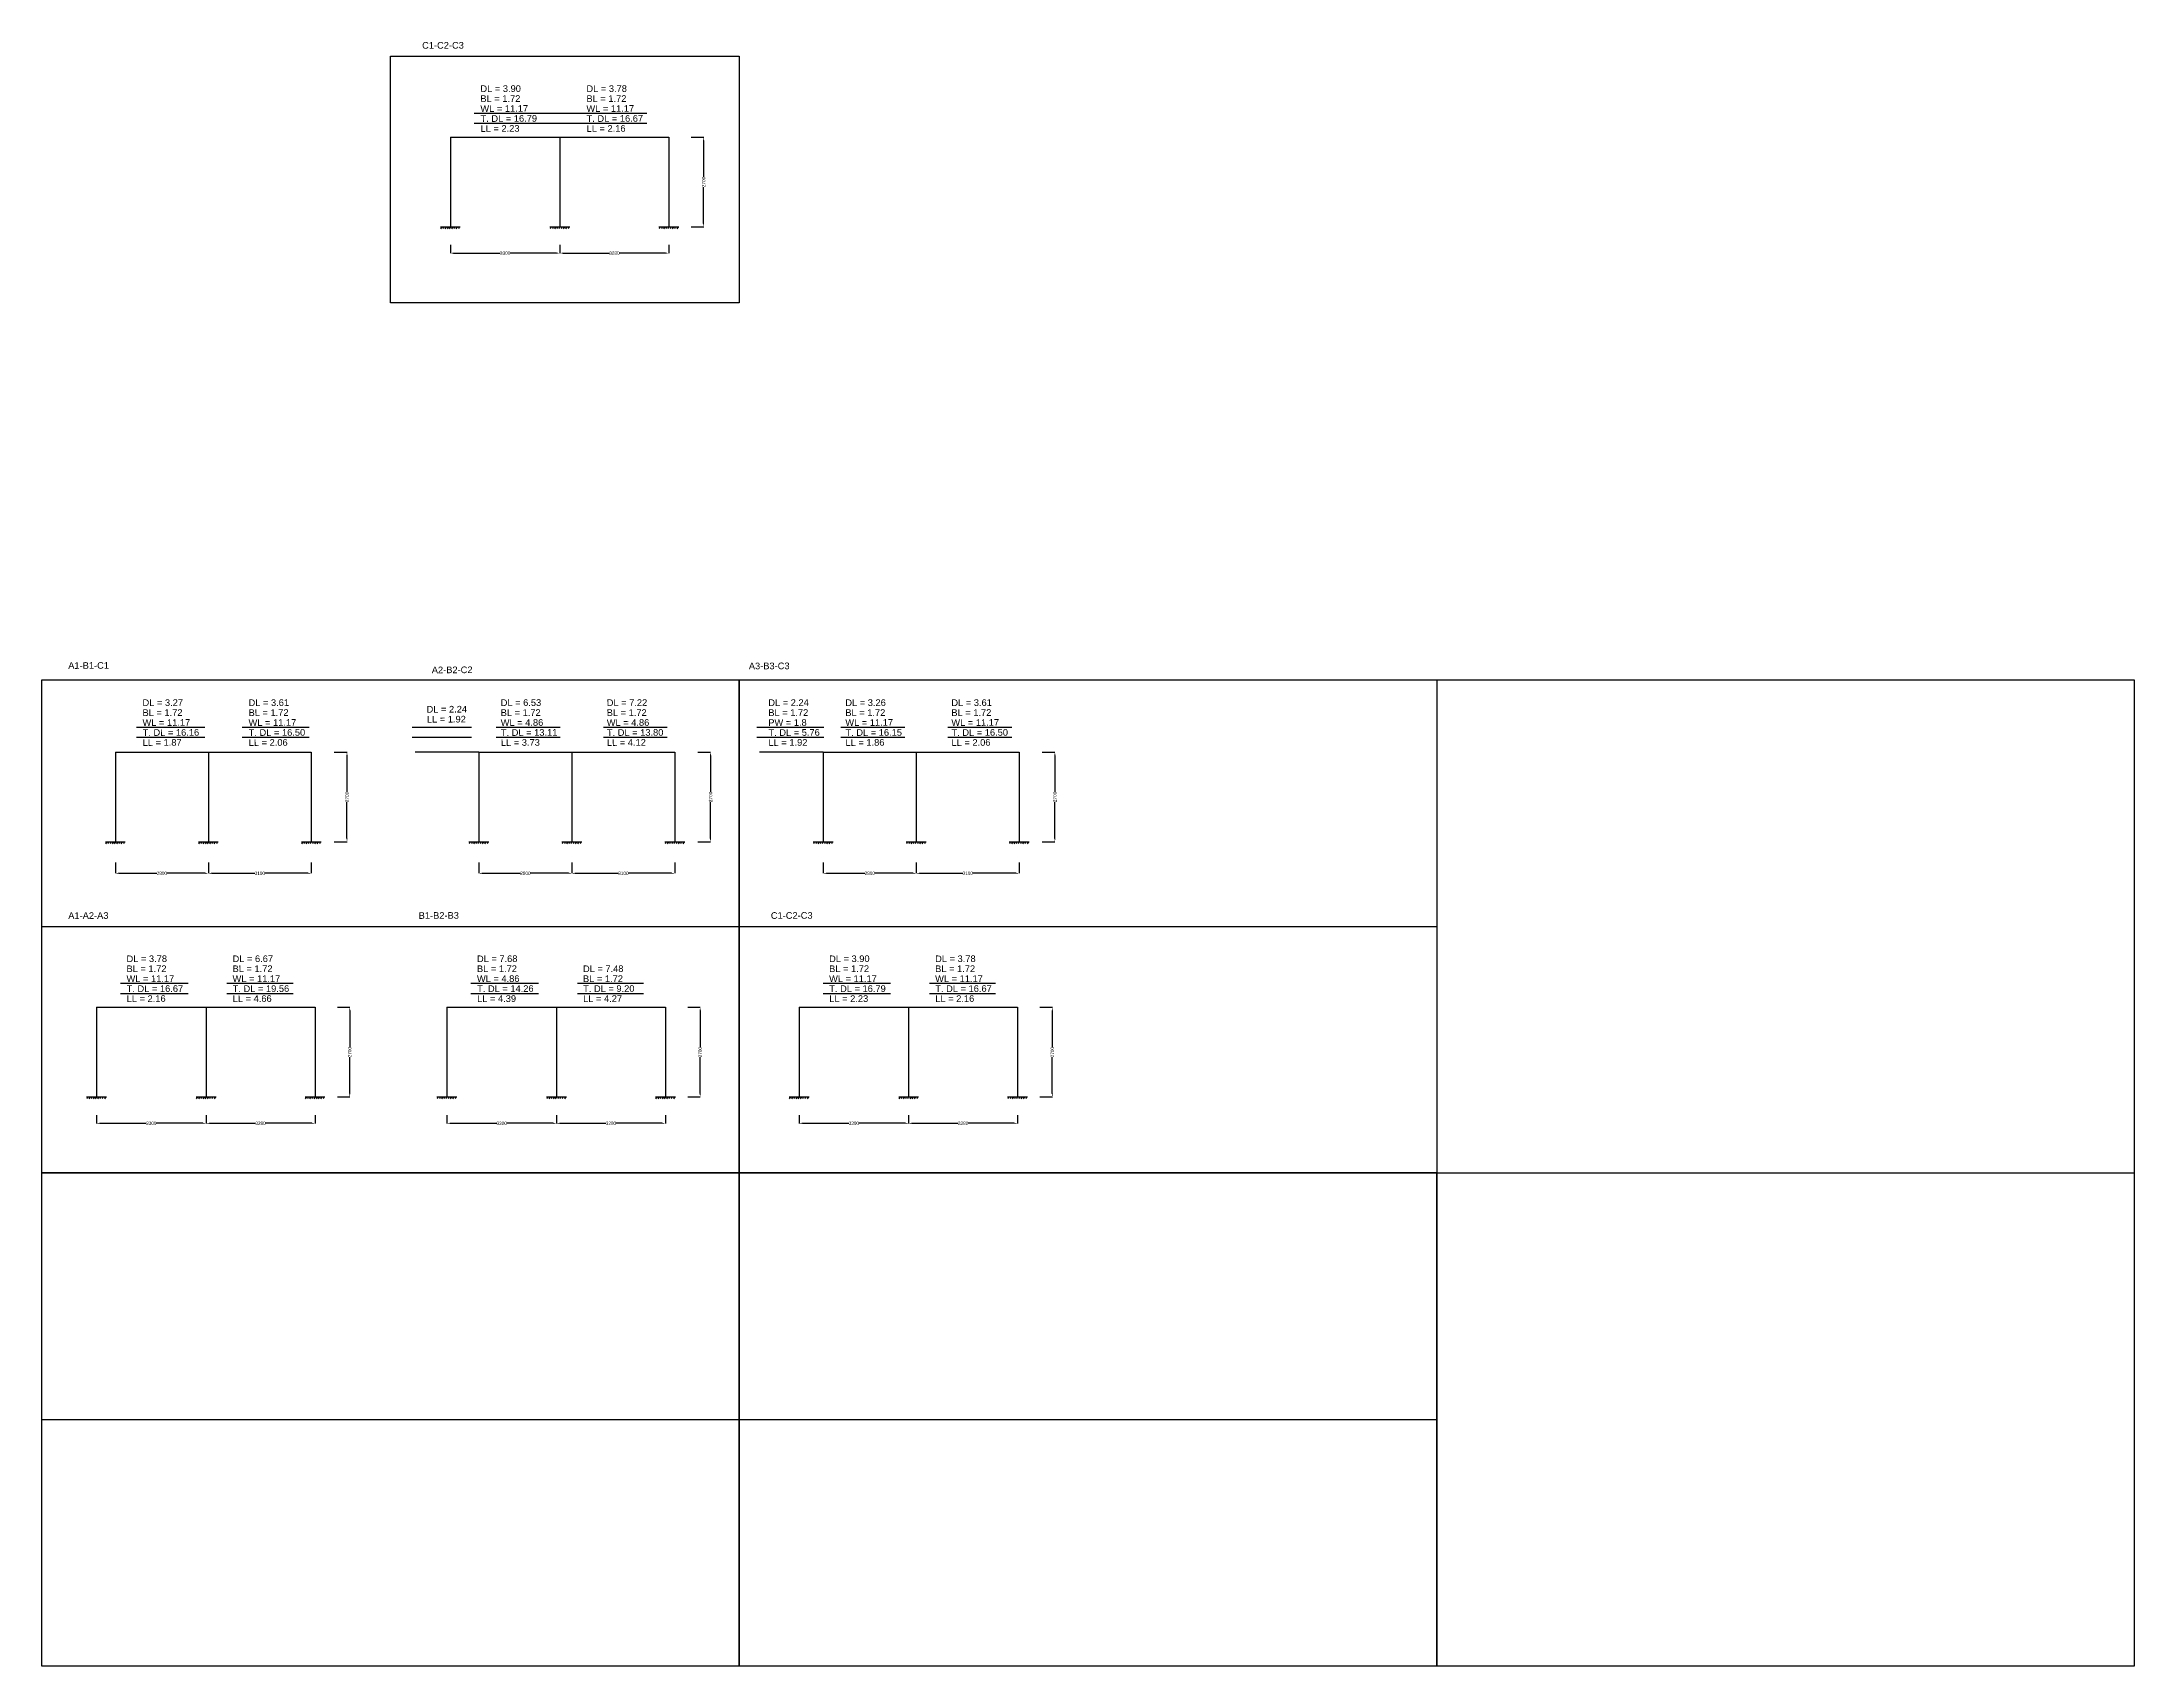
# Model space of a CAD drawing. Header units: millimetres. Extents: x 0 to 454357, y 0 to 194260.
# Drawn here: x 172755 to 235755, y 29700 to 78608 of the extents above; entities that cross this region are included whole.
import ezdxf

# ---------------------------------------------------------------- set-up
doc = ezdxf.new("R2010")
doc.units = ezdxf.units.MM
doc.styles.get("Standard").update_dxf_attribs({"font": 'arial.ttf'})
doc.dimstyles.new('ISO-25', dxfattribs={"dimtxt": 100, "dimasz": 100, "dimexe": 1.25, "dimexo": 100, "dimgap": 1, "dimtad": 0, "dimdec": 0, "dimtxsty": 'Standard', "dimcen": 2.5, "dimadec": 0, "dimazin": 0, "dimtfac": 1, "dimtdec": 0, "dimtmove": 0, "dimatfit": 3, "dimfxl": 1, "dimarcsym": 0})

# ---------------------------------------------------------------- blocks, each defined once
blk = doc.blocks.new('*D57')
at = {"color": 0, "lineweight": -2, "transparency": 16777216}
for p, q in [((174969, 53897), (174969, 53572)), ((175069, 53573), (176218, 53573)), ((177669, 53573), (176520, 53573)), ((177769, 53897), (177769, 53572))]:
    blk.add_line(p, q, dxfattribs=at)
at = {"color": 0, "transparency": 16777216}
for points in [[(175069, 53590), (175069, 53556), (174969, 53573)], [(177669, 53590), (177669, 53556), (177769, 53573)]]:
    blk.add_solid(points, dxfattribs=at)
at = {"layer": 'Defpoints', "color": 0, "transparency": 16777216}
for p in [(174969, 53997), (177769, 53997), (177769, 53573)]:
    blk.add_point(p, dxfattribs=at)
at = {"color": 0, "transparency": 16777216, "insert": (176369, 53573), "char_height": 100, "attachment_point": 5}
blk.add_mtext('2800', dxfattribs=at)
blk = doc.blocks.new('*D58')
at = {"color": 0, "lineweight": -2, "transparency": 16777216}
for p, q in [((177769, 53897), (177769, 53572)), ((177869, 53573), (179169, 53573)), ((180769, 53573), (179469, 53573)), ((180869, 53897), (180869, 53572))]:
    blk.add_line(p, q, dxfattribs=at)
at = {"color": 0, "transparency": 16777216}
for points in [[(177869, 53590), (177869, 53556), (177769, 53573)], [(180769, 53590), (180769, 53556), (180869, 53573)]]:
    blk.add_solid(points, dxfattribs=at)
at = {"layer": 'Defpoints', "color": 0, "transparency": 16777216}
for p in [(177769, 53997), (180869, 53997), (180869, 53573)]:
    blk.add_point(p, dxfattribs=at)
at = {"color": 0, "transparency": 16777216, "insert": (179319, 53573), "char_height": 100, "attachment_point": 5}
blk.add_mtext('3100', dxfattribs=at)
blk = doc.blocks.new('*D59')
at = {"color": 0, "lineweight": -2, "transparency": 16777216}
for p, q in [((181557, 57222), (181945, 57222)), ((181943, 57122), (181943, 56023)), ((181943, 54622), (181943, 55721)), ((181557, 54522), (181945, 54522))]:
    blk.add_line(p, q, dxfattribs=at)
at = {"color": 0, "transparency": 16777216}
for points in [[(181927, 57122), (181960, 57122), (181943, 57222)], [(181927, 54622), (181960, 54622), (181943, 54522)]]:
    blk.add_solid(points, dxfattribs=at)
at = {"layer": 'Defpoints', "color": 0, "transparency": 16777216}
for p in [(181457, 57222), (181457, 54522), (181943, 54522)]:
    blk.add_point(p, dxfattribs=at)
at = {"color": 0, "transparency": 16777216, "insert": (181943, 55872), "char_height": 100, "attachment_point": 5, "rotation": 90}
blk.add_mtext('2700', dxfattribs=at)
blk = doc.blocks.new('*D60')
at = {"color": 0, "lineweight": -2, "transparency": 16777216}
for p, q in [((185915, 53897), (185915, 53572)), ((186015, 53573), (187164, 53573)), ((188615, 53573), (187466, 53573)), ((188715, 53897), (188715, 53572))]:
    blk.add_line(p, q, dxfattribs=at)
at = {"color": 0, "transparency": 16777216}
for points in [[(186015, 53590), (186015, 53556), (185915, 53573)], [(188615, 53590), (188615, 53556), (188715, 53573)]]:
    blk.add_solid(points, dxfattribs=at)
at = {"layer": 'Defpoints', "color": 0, "transparency": 16777216}
for p in [(185915, 53997), (188715, 53997), (188715, 53573)]:
    blk.add_point(p, dxfattribs=at)
at = {"color": 0, "transparency": 16777216, "insert": (187315, 53573), "char_height": 100, "attachment_point": 5}
blk.add_mtext('2800', dxfattribs=at)
blk = doc.blocks.new('*D61')
at = {"color": 0, "lineweight": -2, "transparency": 16777216}
for p, q in [((188715, 53897), (188715, 53572)), ((188815, 53573), (190115, 53573)), ((191715, 53573), (190415, 53573)), ((191815, 53897), (191815, 53572))]:
    blk.add_line(p, q, dxfattribs=at)
at = {"color": 0, "transparency": 16777216}
for points in [[(188815, 53590), (188815, 53556), (188715, 53573)], [(191715, 53590), (191715, 53556), (191815, 53573)]]:
    blk.add_solid(points, dxfattribs=at)
at = {"layer": 'Defpoints', "color": 0, "transparency": 16777216}
for p in [(188715, 53997), (191815, 53997), (191815, 53573)]:
    blk.add_point(p, dxfattribs=at)
at = {"color": 0, "transparency": 16777216, "insert": (190265, 53573), "char_height": 100, "attachment_point": 5}
blk.add_mtext('3100', dxfattribs=at)
blk = doc.blocks.new('*D62')
at = {"color": 0, "lineweight": -2, "transparency": 16777216}
for p, q in [((192503, 57222), (192891, 57222)), ((192890, 57122), (192890, 56023)), ((192890, 54622), (192890, 55721)), ((192503, 54522), (192891, 54522))]:
    blk.add_line(p, q, dxfattribs=at)
at = {"color": 0, "transparency": 16777216}
for points in [[(192873, 57122), (192907, 57122), (192890, 57222)], [(192873, 54622), (192907, 54622), (192890, 54522)]]:
    blk.add_solid(points, dxfattribs=at)
at = {"layer": 'Defpoints', "color": 0, "transparency": 16777216}
for p in [(192403, 57222), (192403, 54522), (192890, 54522)]:
    blk.add_point(p, dxfattribs=at)
at = {"color": 0, "transparency": 16777216, "insert": (192890, 55872), "char_height": 100, "attachment_point": 5, "rotation": 90}
blk.add_mtext('2700', dxfattribs=at)
blk = doc.blocks.new('*D63')
at = {"color": 0, "lineweight": -2, "transparency": 16777216}
for p, q in [((196284, 53897), (196284, 53572)), ((196384, 53573), (197533, 53573)), ((198984, 53573), (197835, 53573)), ((199084, 53897), (199084, 53572))]:
    blk.add_line(p, q, dxfattribs=at)
at = {"color": 0, "transparency": 16777216}
for points in [[(196384, 53590), (196384, 53556), (196284, 53573)], [(198984, 53590), (198984, 53556), (199084, 53573)]]:
    blk.add_solid(points, dxfattribs=at)
at = {"layer": 'Defpoints', "color": 0, "transparency": 16777216}
for p in [(196284, 53997), (199084, 53997), (199084, 53573)]:
    blk.add_point(p, dxfattribs=at)
at = {"color": 0, "transparency": 16777216, "insert": (197684, 53573), "char_height": 100, "attachment_point": 5}
blk.add_mtext('2800', dxfattribs=at)
blk = doc.blocks.new('*D64')
at = {"color": 0, "lineweight": -2, "transparency": 16777216}
for p, q in [((199084, 53897), (199084, 53572)), ((199184, 53573), (200483, 53573)), ((202084, 53573), (200784, 53573)), ((202184, 53897), (202184, 53572))]:
    blk.add_line(p, q, dxfattribs=at)
at = {"color": 0, "transparency": 16777216}
for points in [[(199184, 53590), (199184, 53556), (199084, 53573)], [(202084, 53590), (202084, 53556), (202184, 53573)]]:
    blk.add_solid(points, dxfattribs=at)
at = {"layer": 'Defpoints', "color": 0, "transparency": 16777216}
for p in [(199084, 53997), (202184, 53997), (202184, 53573)]:
    blk.add_point(p, dxfattribs=at)
at = {"color": 0, "transparency": 16777216, "insert": (200634, 53573), "char_height": 100, "attachment_point": 5}
blk.add_mtext('3100', dxfattribs=at)
blk = doc.blocks.new('*D65')
at = {"color": 0, "lineweight": -2, "transparency": 16777216}
for p, q in [((202872, 57222), (203259, 57222)), ((203258, 57122), (203258, 56023)), ((203258, 54622), (203258, 55721)), ((202872, 54522), (203259, 54522))]:
    blk.add_line(p, q, dxfattribs=at)
at = {"color": 0, "transparency": 16777216}
for points in [[(203242, 57122), (203275, 57122), (203258, 57222)], [(203242, 54622), (203275, 54622), (203258, 54522)]]:
    blk.add_solid(points, dxfattribs=at)
at = {"layer": 'Defpoints', "color": 0, "transparency": 16777216}
for p in [(202772, 57222), (202772, 54522), (203258, 54522)]:
    blk.add_point(p, dxfattribs=at)
at = {"color": 0, "transparency": 16777216, "insert": (203258, 55872), "char_height": 100, "attachment_point": 5, "rotation": 90}
blk.add_mtext('2700', dxfattribs=at)
blk = doc.blocks.new('*D66')
at = {"color": 0, "lineweight": -2, "transparency": 16777216}
for p, q in [((174400, 46291), (174400, 46044)), ((174500, 46046), (175900, 46046)), ((177600, 46046), (176200, 46046)), ((177700, 46291), (177700, 46044))]:
    blk.add_line(p, q, dxfattribs=at)
at = {"color": 0, "transparency": 16777216}
for points in [[(174500, 46062), (174500, 46029), (174400, 46046)], [(177600, 46062), (177600, 46029), (177700, 46046)]]:
    blk.add_solid(points, dxfattribs=at)
at = {"layer": 'Defpoints', "color": 0, "transparency": 16777216}
for p in [(174400, 46391), (177700, 46391), (177700, 46046)]:
    blk.add_point(p, dxfattribs=at)
at = {"color": 0, "transparency": 16777216, "insert": (176050, 46046), "char_height": 100, "attachment_point": 5}
blk.add_mtext('3300', dxfattribs=at)
blk = doc.blocks.new('*D67')
at = {"color": 0, "lineweight": -2, "transparency": 16777216}
for p, q in [((177700, 46291), (177700, 46044)), ((177800, 46046), (179190, 46046)), ((180880, 46046), (179490, 46046)), ((180980, 46291), (180980, 46044))]:
    blk.add_line(p, q, dxfattribs=at)
at = {"color": 0, "transparency": 16777216}
for points in [[(177800, 46062), (177800, 46029), (177700, 46046)], [(180880, 46062), (180880, 46029), (180980, 46046)]]:
    blk.add_solid(points, dxfattribs=at)
at = {"layer": 'Defpoints', "color": 0, "transparency": 16777216}
for p in [(177700, 46391), (180980, 46391), (180980, 46046)]:
    blk.add_point(p, dxfattribs=at)
at = {"color": 0, "transparency": 16777216, "insert": (179340, 46046), "char_height": 100, "attachment_point": 5}
blk.add_mtext('3280', dxfattribs=at)
blk = doc.blocks.new('*D68')
at = {"color": 0, "lineweight": -2, "transparency": 16777216}
for p, q in [((181654, 49538), (182027, 49538)), ((182026, 49438), (182026, 48339)), ((182026, 46938), (182026, 48037)), ((181654, 46838), (182027, 46838))]:
    blk.add_line(p, q, dxfattribs=at)
at = {"color": 0, "transparency": 16777216}
for points in [[(182009, 49438), (182043, 49438), (182026, 49538)], [(182009, 46938), (182043, 46938), (182026, 46838)]]:
    blk.add_solid(points, dxfattribs=at)
at = {"layer": 'Defpoints', "color": 0, "transparency": 16777216}
for p in [(181554, 49538), (181554, 46838), (182026, 46838)]:
    blk.add_point(p, dxfattribs=at)
at = {"color": 0, "transparency": 16777216, "insert": (182026, 48188), "char_height": 100, "attachment_point": 5, "rotation": 90}
blk.add_mtext('2700', dxfattribs=at)
blk = doc.blocks.new('*D69')
at = {"color": 0, "lineweight": -2, "transparency": 16777216}
for p, q in [((184951, 46291), (184951, 46044)), ((185051, 46046), (186451, 46046)), ((188151, 46046), (186752, 46046)), ((188251, 46291), (188251, 46044))]:
    blk.add_line(p, q, dxfattribs=at)
at = {"color": 0, "transparency": 16777216}
for points in [[(185051, 46062), (185051, 46029), (184951, 46046)], [(188151, 46062), (188151, 46029), (188251, 46046)]]:
    blk.add_solid(points, dxfattribs=at)
at = {"layer": 'Defpoints', "color": 0, "transparency": 16777216}
for p in [(184951, 46391), (188251, 46391), (188251, 46046)]:
    blk.add_point(p, dxfattribs=at)
at = {"color": 0, "transparency": 16777216, "insert": (186601, 46046), "char_height": 100, "attachment_point": 5}
blk.add_mtext('3300', dxfattribs=at)
blk = doc.blocks.new('*D70')
at = {"color": 0, "lineweight": -2, "transparency": 16777216}
for p, q in [((188251, 46291), (188251, 46044)), ((188351, 46046), (189741, 46046)), ((191431, 46046), (190042, 46046)), ((191531, 46291), (191531, 46044))]:
    blk.add_line(p, q, dxfattribs=at)
at = {"color": 0, "transparency": 16777216}
for points in [[(188351, 46062), (188351, 46029), (188251, 46046)], [(191431, 46062), (191431, 46029), (191531, 46046)]]:
    blk.add_solid(points, dxfattribs=at)
at = {"layer": 'Defpoints', "color": 0, "transparency": 16777216}
for p in [(188251, 46391), (191531, 46391), (191531, 46046)]:
    blk.add_point(p, dxfattribs=at)
at = {"color": 0, "transparency": 16777216, "insert": (189891, 46046), "char_height": 100, "attachment_point": 5}
blk.add_mtext('3280', dxfattribs=at)
blk = doc.blocks.new('*D71')
at = {"color": 0, "lineweight": -2, "transparency": 16777216}
for p, q in [((192205, 49538), (192579, 49538)), ((192577, 49438), (192577, 48339)), ((192577, 46938), (192577, 48037)), ((192205, 46838), (192579, 46838))]:
    blk.add_line(p, q, dxfattribs=at)
at = {"color": 0, "transparency": 16777216}
for points in [[(192561, 49438), (192594, 49438), (192577, 49538)], [(192561, 46938), (192594, 46938), (192577, 46838)]]:
    blk.add_solid(points, dxfattribs=at)
at = {"layer": 'Defpoints', "color": 0, "transparency": 16777216}
for p in [(192105, 49538), (192105, 46838), (192577, 46838)]:
    blk.add_point(p, dxfattribs=at)
at = {"color": 0, "transparency": 16777216, "insert": (192577, 48188), "char_height": 100, "attachment_point": 5, "rotation": 90}
blk.add_mtext('2700', dxfattribs=at)
blk = doc.blocks.new('*D72')
at = {"color": 0, "lineweight": -2, "transparency": 16777216}
for p, q in [((195555, 46291), (195555, 46044)), ((195655, 46046), (197055, 46046)), ((198755, 46046), (197355, 46046)), ((198855, 46291), (198855, 46044))]:
    blk.add_line(p, q, dxfattribs=at)
at = {"color": 0, "transparency": 16777216}
for points in [[(195655, 46062), (195655, 46029), (195555, 46046)], [(198755, 46062), (198755, 46029), (198855, 46046)]]:
    blk.add_solid(points, dxfattribs=at)
at = {"layer": 'Defpoints', "color": 0, "transparency": 16777216}
for p in [(195555, 46391), (198855, 46391), (198855, 46046)]:
    blk.add_point(p, dxfattribs=at)
at = {"color": 0, "transparency": 16777216, "insert": (197205, 46046), "char_height": 100, "attachment_point": 5}
blk.add_mtext('3300', dxfattribs=at)
blk = doc.blocks.new('*D73')
at = {"color": 0, "lineweight": -2, "transparency": 16777216}
for p, q in [((198855, 46291), (198855, 46044)), ((198955, 46046), (200345, 46046)), ((202035, 46046), (200645, 46046)), ((202135, 46291), (202135, 46044))]:
    blk.add_line(p, q, dxfattribs=at)
at = {"color": 0, "transparency": 16777216}
for points in [[(198955, 46062), (198955, 46029), (198855, 46046)], [(202035, 46062), (202035, 46029), (202135, 46046)]]:
    blk.add_solid(points, dxfattribs=at)
at = {"layer": 'Defpoints', "color": 0, "transparency": 16777216}
for p in [(198855, 46391), (202135, 46391), (202135, 46046)]:
    blk.add_point(p, dxfattribs=at)
at = {"color": 0, "transparency": 16777216, "insert": (200495, 46046), "char_height": 100, "attachment_point": 5}
blk.add_mtext('3280', dxfattribs=at)
blk = doc.blocks.new('*D74')
at = {"color": 0, "lineweight": -2, "transparency": 16777216}
for p, q in [((202809, 49538), (203183, 49538)), ((203181, 49438), (203181, 48339)), ((203181, 46938), (203181, 48037)), ((202809, 46838), (203183, 46838))]:
    blk.add_line(p, q, dxfattribs=at)
at = {"color": 0, "transparency": 16777216}
for points in [[(203165, 49438), (203198, 49438), (203181, 49538)], [(203165, 46938), (203198, 46938), (203181, 46838)]]:
    blk.add_solid(points, dxfattribs=at)
at = {"layer": 'Defpoints', "color": 0, "transparency": 16777216}
for p in [(202709, 49538), (202709, 46838), (203181, 46838)]:
    blk.add_point(p, dxfattribs=at)
at = {"color": 0, "transparency": 16777216, "insert": (203181, 48188), "char_height": 100, "attachment_point": 5, "rotation": 90}
blk.add_mtext('2700', dxfattribs=at)
blk = doc.blocks.new('*D75')
at = {"color": 0, "lineweight": -2, "transparency": 16777216}
for p, q in [((185055, 72491), (185055, 72244)), ((188355, 72491), (188355, 72244)), ((185155, 72246), (186555, 72246)), ((188255, 72246), (186855, 72246))]:
    blk.add_line(p, q, dxfattribs=at)
at = {"color": 0, "transparency": 16777216}
for points in [[(185155, 72262), (185155, 72229), (185055, 72246)], [(188255, 72262), (188255, 72229), (188355, 72246)]]:
    blk.add_solid(points, dxfattribs=at)
at = {"layer": 'Defpoints', "color": 0, "transparency": 16777216}
for p in [(185055, 72591), (188355, 72591), (188355, 72246)]:
    blk.add_point(p, dxfattribs=at)
at = {"color": 0, "transparency": 16777216, "insert": (186705, 72246), "char_height": 100, "attachment_point": 5}
blk.add_mtext('3300', dxfattribs=at)
blk = doc.blocks.new('*D76')
at = {"color": 0, "lineweight": -2, "transparency": 16777216}
for p, q in [((188355, 72491), (188355, 72244)), ((191635, 72491), (191635, 72244)), ((188455, 72246), (189845, 72246)), ((191535, 72246), (190145, 72246))]:
    blk.add_line(p, q, dxfattribs=at)
at = {"color": 0, "transparency": 16777216}
for points in [[(188455, 72262), (188455, 72229), (188355, 72246)], [(191535, 72262), (191535, 72229), (191635, 72246)]]:
    blk.add_solid(points, dxfattribs=at)
at = {"layer": 'Defpoints', "color": 0, "transparency": 16777216}
for p in [(188355, 72591), (191635, 72591), (191635, 72246)]:
    blk.add_point(p, dxfattribs=at)
at = {"color": 0, "transparency": 16777216, "insert": (189995, 72246), "char_height": 100, "attachment_point": 5}
blk.add_mtext('3280', dxfattribs=at)
blk = doc.blocks.new('*D77')
at = {"color": 0, "lineweight": -2, "transparency": 16777216}
for p, q in [((192309, 75738), (192683, 75738)), ((192681, 75638), (192681, 74539)), ((192681, 73138), (192681, 74237)), ((192309, 73038), (192683, 73038))]:
    blk.add_line(p, q, dxfattribs=at)
at = {"color": 0, "transparency": 16777216}
for points in [[(192665, 75638), (192698, 75638), (192681, 75738)], [(192665, 73138), (192698, 73138), (192681, 73038)]]:
    blk.add_solid(points, dxfattribs=at)
at = {"layer": 'Defpoints', "color": 0, "transparency": 16777216}
for p in [(192209, 75738), (192209, 73038), (192681, 73038)]:
    blk.add_point(p, dxfattribs=at)
at = {"color": 0, "transparency": 16777216, "insert": (192681, 74388), "char_height": 100, "attachment_point": 5, "rotation": 90}
blk.add_mtext('2700', dxfattribs=at)

msp = doc.modelspace()

# ---------------------------------------------------------------- linework, layer by layer
for p, q in [((185777.2, 76464.6), (190975, 76464.6)), ((185055.3, 75738.3), (185055.3, 73038.3)), ((185055.3, 75738.3), (188355.3, 75738.3)), ((185777.2, 76155.7), (190975, 76155.7)), ((188355.3, 75738.3), (188355.3, 73038.3)), ((188355.3, 75738.3), (191635.3, 75738.3)), ((191635.3, 75738.3), (191635.3, 73038.3)), ((184755.3, 73038.3), (185355.3, 73038.3)), ((184795.5, 73038.3), (184760.3, 72977.2)), ((184863.5, 73038.3), (184828.3, 72977.2)), ((184929.1, 73038.3), (184894, 72977.2)), ((184994.8, 73038.3), (184959.6, 72977.2)), ((185055.3, 73038.3), (185020.2, 72977.2)), ((185126, 73038.3), (185090.9, 72977.2)), ((185190.5, 73038.3), (185155.3, 72977.2)), ((185259.7, 73038.3), (185224.5, 72977.2)), ((185334.7, 73038.3), (185299.5, 72977.2)), ((188055.3, 73038.3), (188655.3, 73038.3)), ((188095.5, 73038.3), (188060.3, 72977.2)), ((188163.5, 73038.3), (188128.3, 72977.2)), ((188229.1, 73038.3), (188194, 72977.2)), ((188294.8, 73038.3), (188259.6, 72977.2)), ((188355.3, 73038.3), (188320.2, 72977.2)), ((188426, 73038.3), (188390.9, 72977.2)), ((188490.5, 73038.3), (188455.3, 72977.2)), ((188559.7, 73038.3), (188524.5, 72977.2)), ((188634.7, 73038.3), (188599.5, 72977.2)), ((191335.3, 73038.3), (191935.3, 73038.3)), ((191375.5, 73038.3), (191340.3, 72977.2)), ((191443.5, 73038.3), (191408.3, 72977.2)), ((191509.1, 73038.3), (191474, 72977.2)), ((191574.8, 73038.3), (191539.6, 72977.2)), ((191635.3, 73038.3), (191600.2, 72977.2)), ((191706, 73038.3), (191670.9, 72977.2)), ((191770.5, 73038.3), (191735.3, 72977.2)), ((191839.7, 73038.3), (191804.5, 72977.2)), ((191914.7, 73038.3), (191879.5, 72977.2)), ((172755.2, 44550), (172755.2, 59400)), ((172755.2, 59400), (193755.2, 59400)), ((193755.2, 59400), (193755.2, 44550)), ((193755.2, 44550), (193755.2, 59400)), ((193755.2, 59400), (214755.2, 59400)), ((214755.2, 59400), (214755.2, 44550)), ((175603.6, 57976.8), (177660.9, 57976.8)), ((178790.7, 57976.8), (180801.4, 57976.8)), ((183902.6, 57976.8), (185687.5, 57976.8)), ((186436, 57976.8), (188364.3, 57976.8)), ((189662.5, 57976.8), (191586.7, 57976.8)), ((194279.2, 57976.8), (196298.4, 57976.8)), ((196812.6, 57976.8), (198740.9, 57976.8)), ((200039.1, 57976.8), (201963.3, 57976.8)), ((175603.6, 57667.9), (177660.9, 57667.9)), ((178790.7, 57667.9), (180801.4, 57667.9)), ((183902.6, 57667.9), (185687.5, 57667.9)), ((186436, 57667.9), (188364.3, 57667.9)), ((189662.5, 57667.9), (191586.7, 57667.9)), ((194279.2, 57667.9), (196298.4, 57667.9)), ((196812.6, 57667.9), (198740.9, 57667.9)), ((200039.1, 57667.9), (201963.3, 57667.9)), ((174968.8, 57221.8), (174968.8, 54521.8)), ((174968.8, 57221.8), (177768.8, 57221.8)), ((177768.8, 57221.8), (177768.8, 54521.8)), ((177768.8, 57221.8), (180868.8, 57221.8)), ((180868.8, 57221.8), (180868.8, 54521.8)), ((185915.3, 57221.8), (183995.3, 57221.8)), ((185915.3, 57221.8), (185915.3, 54521.8)), ((185915.3, 57221.8), (188715.3, 57221.8)), ((188715.3, 57221.8), (188715.3, 54521.8)), ((188715.3, 57221.8), (191815.3, 57221.8)), ((191815.3, 57221.8), (191815.3, 54521.8)), ((196283.6, 57221.8), (194363.6, 57221.8)), ((196283.6, 57221.8), (196283.6, 54521.8)), ((196283.6, 57221.8), (199083.6, 57221.8)), ((199083.6, 57221.8), (199083.6, 54521.8)), ((199083.6, 57221.8), (202183.6, 57221.8)), ((202183.6, 57221.8), (202183.6, 54521.8)), ((174668.8, 54521.8), (175268.8, 54521.8)), ((174708.9, 54521.8), (174673.8, 54460.6)), ((174776.9, 54521.8), (174741.8, 54460.6)), ((174842.6, 54521.8), (174807.4, 54460.6)), ((174908.2, 54521.8), (174873, 54460.6)), ((174968.8, 54521.8), (174933.6, 54460.6)), ((175039.5, 54521.8), (175004.3, 54460.6)), ((175104, 54521.8), (175068.8, 54460.6)), ((175173.1, 54521.8), (175137.9, 54460.6)), ((175248.1, 54521.8), (175213, 54460.6)), ((177468.8, 54521.8), (178068.8, 54521.8)), ((177508.9, 54521.8), (177473.8, 54460.6)), ((177576.9, 54521.8), (177541.8, 54460.6)), ((177642.6, 54521.8), (177607.4, 54460.6)), ((177708.2, 54521.8), (177673, 54460.6)), ((177768.8, 54521.8), (177733.6, 54460.6)), ((177839.5, 54521.8), (177804.3, 54460.6)), ((177904, 54521.8), (177868.8, 54460.6)), ((177973.1, 54521.8), (177937.9, 54460.6)), ((178048.1, 54521.8), (178013, 54460.6)), ((180568.8, 54521.8), (181168.8, 54521.8)), ((180608.9, 54521.8), (180573.8, 54460.6)), ((180676.9, 54521.8), (180641.8, 54460.6)), ((180742.6, 54521.8), (180707.4, 54460.6)), ((180808.2, 54521.8), (180773, 54460.6)), ((180868.8, 54521.8), (180833.6, 54460.6)), ((180939.5, 54521.8), (180904.3, 54460.6)), ((181004, 54521.8), (180968.8, 54460.6)), ((181073.1, 54521.8), (181037.9, 54460.6)), ((181148.1, 54521.8), (181113, 54460.6)), ((185615.3, 54521.8), (186215.3, 54521.8)), ((185655.4, 54521.8), (185620.3, 54460.6)), ((185723.4, 54521.8), (185688.3, 54460.6)), ((185789.1, 54521.8), (185753.9, 54460.6)), ((185854.7, 54521.8), (185819.5, 54460.6)), ((185915.3, 54521.8), (185880.1, 54460.6)), ((185986, 54521.8), (185950.8, 54460.6)), ((186050.4, 54521.8), (186015.3, 54460.6)), ((186119.6, 54521.8), (186084.4, 54460.6)), ((186194.6, 54521.8), (186159.5, 54460.6)), ((188415.3, 54521.8), (189015.3, 54521.8)), ((188455.4, 54521.8), (188420.3, 54460.6)), ((188523.4, 54521.8), (188488.3, 54460.6)), ((188589.1, 54521.8), (188553.9, 54460.6)), ((188654.7, 54521.8), (188619.5, 54460.6)), ((188715.3, 54521.8), (188680.1, 54460.6)), ((188786, 54521.8), (188750.8, 54460.6)), ((188850.4, 54521.8), (188815.3, 54460.6)), ((188919.6, 54521.8), (188884.4, 54460.6)), ((188994.6, 54521.8), (188959.5, 54460.6)), ((191515.3, 54521.8), (192115.3, 54521.8)), ((191555.4, 54521.8), (191520.3, 54460.6)), ((191623.4, 54521.8), (191588.3, 54460.6)), ((191689.1, 54521.8), (191653.9, 54460.6)), ((191754.7, 54521.8), (191719.5, 54460.6)), ((191815.3, 54521.8), (191780.1, 54460.6)), ((191886, 54521.8), (191850.8, 54460.6)), ((191950.4, 54521.8), (191915.3, 54460.6)), ((192019.6, 54521.8), (191984.4, 54460.6)), ((192094.6, 54521.8), (192059.5, 54460.6)), ((195983.6, 54521.8), (196583.6, 54521.8)), ((196023.8, 54521.8), (195988.6, 54460.6)), ((196091.7, 54521.8), (196056.6, 54460.6)), ((196157.4, 54521.8), (196122.2, 54460.6)), ((196223, 54521.8), (196187.9, 54460.6)), ((196283.6, 54521.8), (196248.4, 54460.6)), ((196354.3, 54521.8), (196319.1, 54460.6)), ((196418.8, 54521.8), (196383.6, 54460.6)), ((196487.9, 54521.8), (196452.8, 54460.6)), ((196562.9, 54521.8), (196527.8, 54460.6)), ((198783.6, 54521.8), (199383.6, 54521.8)), ((198823.8, 54521.8), (198788.6, 54460.6)), ((198891.7, 54521.8), (198856.6, 54460.6)), ((198957.4, 54521.8), (198922.2, 54460.6)), ((199023, 54521.8), (198987.9, 54460.6)), ((199083.6, 54521.8), (199048.4, 54460.6)), ((199154.3, 54521.8), (199119.1, 54460.6)), ((199218.8, 54521.8), (199183.6, 54460.6)), ((199287.9, 54521.8), (199252.8, 54460.6)), ((199362.9, 54521.8), (199327.8, 54460.6)), ((201883.6, 54521.8), (202483.6, 54521.8)), ((201923.8, 54521.8), (201888.6, 54460.6)), ((201991.7, 54521.8), (201956.6, 54460.6)), ((202057.4, 54521.8), (202022.2, 54460.6)), ((202123, 54521.8), (202087.9, 54460.6)), ((202183.6, 54521.8), (202148.4, 54460.6)), ((202254.3, 54521.8), (202219.1, 54460.6)), ((202318.8, 54521.8), (202283.6, 54460.6)), ((202387.9, 54521.8), (202352.8, 54460.6)), ((202462.9, 54521.8), (202427.8, 54460.6)), ((172755.2, 51975), (193755.2, 51975)), ((193755.2, 51975), (214755.2, 51975)), ((175122, 50264.6), (177157.6, 50264.6)), ((175122, 49955.7), (177157.6, 49955.7)), ((178329.9, 50264.6), (180319.8, 50264.6)), ((178329.9, 49955.7), (180319.8, 49955.7)), ((185673.4, 50264.6), (187708.9, 50264.6)), ((185673.4, 49955.7), (187708.9, 49955.7)), ((188881.2, 50264.6), (190871.2, 50264.6)), ((188881.2, 49955.7), (190871.2, 49955.7)), ((196277.2, 50264.6), (198312.8, 50264.6)), ((196277.2, 49955.7), (198312.8, 49955.7)), ((199485.1, 50264.6), (201475, 50264.6)), ((199485.1, 49955.7), (201475, 49955.7)), ((174400.1, 49538.3), (174400.1, 46838.3)), ((174400.1, 49538.3), (177700.1, 49538.3)), ((177700.1, 49538.3), (177700.1, 46838.3)), ((177700.1, 49538.3), (180980.1, 49538.3)), ((180980.1, 49538.3), (180980.1, 46838.3)), ((184951.5, 49538.3), (184951.5, 46838.3)), ((184951.5, 49538.3), (188251.5, 49538.3)), ((188251.5, 49538.3), (188251.5, 46838.3)), ((188251.5, 49538.3), (191531.5, 49538.3)), ((191531.5, 49538.3), (191531.5, 46838.3)), ((195555.3, 49538.3), (195555.3, 46838.3)), ((195555.3, 49538.3), (198855.3, 49538.3)), ((198855.3, 49538.3), (198855.3, 46838.3)), ((198855.3, 49538.3), (202135.3, 49538.3)), ((202135.3, 49538.3), (202135.3, 46838.3)), ((174100.1, 46838.3), (174700.1, 46838.3)), ((174140.3, 46838.3), (174105.1, 46777.2)), ((174208.2, 46838.3), (174173.1, 46777.2)), ((174273.9, 46838.3), (174238.7, 46777.2)), ((174339.5, 46838.3), (174304.4, 46777.2)), ((174400.1, 46838.3), (174364.9, 46777.2)), ((174470.8, 46838.3), (174435.6, 46777.2)), ((174535.3, 46838.3), (174500.1, 46777.2)), ((174604.4, 46838.3), (174569.3, 46777.2)), ((174679.4, 46838.3), (174644.3, 46777.2)), ((177400.1, 46838.3), (178000.1, 46838.3)), ((177440.3, 46838.3), (177405.1, 46777.2)), ((177508.2, 46838.3), (177473.1, 46777.2)), ((177573.9, 46838.3), (177538.7, 46777.2)), ((177639.5, 46838.3), (177604.4, 46777.2)), ((177700.1, 46838.3), (177664.9, 46777.2)), ((177770.8, 46838.3), (177735.6, 46777.2)), ((177835.3, 46838.3), (177800.1, 46777.2)), ((177904.4, 46838.3), (177869.3, 46777.2)), ((177979.4, 46838.3), (177944.3, 46777.2)), ((180680.1, 46838.3), (181280.1, 46838.3)), ((180720.3, 46838.3), (180685.1, 46777.2)), ((180788.2, 46838.3), (180753.1, 46777.2)), ((180853.9, 46838.3), (180818.7, 46777.2)), ((180919.5, 46838.3), (180884.4, 46777.2)), ((180980.1, 46838.3), (180944.9, 46777.2)), ((181050.8, 46838.3), (181015.6, 46777.2)), ((181115.3, 46838.3), (181080.1, 46777.2)), ((181184.4, 46838.3), (181149.3, 46777.2)), ((181259.4, 46838.3), (181224.3, 46777.2)), ((184651.5, 46838.3), (185251.5, 46838.3)), ((184691.6, 46838.3), (184656.4, 46777.2)), ((184759.6, 46838.3), (184724.4, 46777.2)), ((184825.2, 46838.3), (184790.1, 46777.2)), ((184890.9, 46838.3), (184855.7, 46777.2)), ((184951.5, 46838.3), (184916.3, 46777.2)), ((185022.1, 46838.3), (184987, 46777.2)), ((185086.6, 46838.3), (185051.5, 46777.2)), ((185155.8, 46838.3), (185120.6, 46777.2)), ((185230.8, 46838.3), (185195.6, 46777.2)), ((187951.5, 46838.3), (188551.5, 46838.3)), ((187991.6, 46838.3), (187956.4, 46777.2)), ((188059.6, 46838.3), (188024.4, 46777.2)), ((188125.2, 46838.3), (188090.1, 46777.2)), ((188190.9, 46838.3), (188155.7, 46777.2)), ((188251.5, 46838.3), (188216.3, 46777.2)), ((188322.1, 46838.3), (188287, 46777.2)), ((188386.6, 46838.3), (188351.5, 46777.2)), ((188455.8, 46838.3), (188420.6, 46777.2)), ((188530.8, 46838.3), (188495.6, 46777.2)), ((191231.5, 46838.3), (191831.5, 46838.3)), ((191271.6, 46838.3), (191236.4, 46777.2)), ((191339.6, 46838.3), (191304.4, 46777.2)), ((191405.2, 46838.3), (191370.1, 46777.2)), ((191470.9, 46838.3), (191435.7, 46777.2)), ((191531.5, 46838.3), (191496.3, 46777.2)), ((191602.1, 46838.3), (191567, 46777.2)), ((191666.6, 46838.3), (191631.5, 46777.2)), ((191735.8, 46838.3), (191700.6, 46777.2)), ((191810.8, 46838.3), (191775.6, 46777.2)), ((195255.3, 46838.3), (195855.3, 46838.3)), ((195295.5, 46838.3), (195260.3, 46777.2)), ((195363.5, 46838.3), (195328.3, 46777.2)), ((195429.1, 46838.3), (195394, 46777.2)), ((195494.8, 46838.3), (195459.6, 46777.2)), ((195555.3, 46838.3), (195520.2, 46777.2)), ((195626, 46838.3), (195590.9, 46777.2)), ((195690.5, 46838.3), (195655.3, 46777.2)), ((195759.7, 46838.3), (195724.5, 46777.2)), ((195834.7, 46838.3), (195799.5, 46777.2)), ((198555.3, 46838.3), (199155.3, 46838.3)), ((198595.5, 46838.3), (198560.3, 46777.2)), ((198663.5, 46838.3), (198628.3, 46777.2)), ((198729.1, 46838.3), (198694, 46777.2)), ((198794.8, 46838.3), (198759.6, 46777.2)), ((198855.3, 46838.3), (198820.2, 46777.2)), ((198926, 46838.3), (198890.9, 46777.2)), ((198990.5, 46838.3), (198955.3, 46777.2)), ((199059.7, 46838.3), (199024.5, 46777.2)), ((199134.7, 46838.3), (199099.5, 46777.2)), ((201835.3, 46838.3), (202435.3, 46838.3)), ((201875.5, 46838.3), (201840.3, 46777.2)), ((201943.5, 46838.3), (201908.3, 46777.2)), ((202009.1, 46838.3), (201974, 46777.2)), ((202074.8, 46838.3), (202039.6, 46777.2)), ((202135.3, 46838.3), (202100.2, 46777.2)), ((202206, 46838.3), (202170.9, 46777.2)), ((202270.5, 46838.3), (202235.3, 46777.2)), ((202339.7, 46838.3), (202304.5, 46777.2)), ((202414.7, 46838.3), (202379.5, 46777.2)), ((193755.2, 44550), (172755.2, 44550)), ((172755.2, 44550), (172755.2, 44550)), ((172755.2, 29700), (172755.2, 44550)), ((172755.2, 44550), (193755.2, 44550)), ((214755.2, 44550), (193755.2, 44550)), ((193755.2, 44550), (193755.2, 44550)), ((193755.2, 44550), (193755.2, 29700)), ((193755.2, 29700), (193755.2, 44550)), ((193755.2, 44550), (214755.2, 44550)), ((214755.2, 44550), (214755.2, 29700)), ((214755.2, 29700), (214755.2, 44550)), ((214755.2, 44550), (235755.2, 44550)), ((235755.2, 44550), (235755.2, 29700)), ((172755.2, 37125), (193755.2, 37125)), ((193755.2, 37125), (214755.2, 37125)), ((193755.2, 29700), (172755.2, 29700)), ((172755.2, 29700), (172755.2, 29700)), ((214755.2, 29700), (193755.2, 29700)), ((193755.2, 29700), (193755.2, 29700)), ((235755.2, 29700), (214755.2, 29700)), ((214755.2, 29700), (214755.2, 29700))]:
    msp.add_line(p, q)
for points in [[(183255.2, 78175), (193755.2, 78175), (193755.2, 70750), (183255.2, 70750)], [(172755.2, 59400), (235755.2, 59400), (235755.2, 29700), (172755.2, 29700)]]:
    msp.add_lwpolyline(points, close=True)

# ---------------------------------------------------------------- texts
at = {"color": 0}
for s, p in [('C1-C2-C3', (184205.6, 78401.2)), ('DL = 3.90', (185960.5, 77097.9)), ('BL = 1.72', (185960.5, 76797.9)), ('DL = 3.78', (189153, 77097.9)), ('BL = 1.72', (189153, 76797.9)), ('WL = 11.17', (185960.5, 76497.9)), ('T. DL = 16.79', (185965.5, 76197.9)), ('WL = 11.17', (189153, 76497.9)), ('T. DL = 16.67', (189158, 76197.9)), ('LL = 2.23', (185965.5, 75897.9)), ('LL = 2.16', (189158, 75897.9)), ('A1-B1-C1', (173550.3, 59728.5)), ('A3-B3-C3', (194042.8, 59714.9)), ('A2-B2-C2', (184496.8, 59596.3)), ('DL = 3.27', (175786.8, 58610.1)), ('DL = 3.61', (178979.4, 58610.1)), ('DL = 2.24', (184339.6, 58411.2)), ('DL = 6.53', (186572.1, 58610.1)), ('DL = 7.22', (189764.7, 58610.1)), ('DL = 2.24', (194629.3, 58610.1)), ('DL = 3.26', (196948.7, 58610.1)), ('DL = 3.61', (200141.3, 58610.1)), ('WL = 11.17', (175786.8, 58010.1)), ('BL = 1.72', (175786.8, 58310.1)), ('WL = 11.17', (178979.4, 58010.1)), ('BL = 1.72', (178979.4, 58310.1)), ('LL = 1.92', (184349.5, 58110.9)), ('WL = 4.86', (186572.1, 58010.1)), ('BL = 1.72', (186572.1, 58310.1)), ('WL = 4.86', (189764.7, 58010.1)), ('BL = 1.72', (189764.7, 58310.1)), ('BL = 1.72', (194629.3, 58310.1)), ('PW = 1.8', (194629.3, 58010.1)), ('WL = 11.17', (196948.7, 58010.1)), ('BL = 1.72', (196948.7, 58310.1)), ('WL = 11.17', (200141.3, 58010.1)), ('BL = 1.72', (200141.3, 58310.1)), ('T. DL = 16.16', (175791.8, 57710.1)), ('LL = 1.87', (175791.8, 57410.1)), ('T. DL = 16.50', (178984.4, 57710.1)), ('LL = 2.06', (178984.4, 57410.1)), ('T. DL = 13.11', (186577.1, 57710.1)), ('LL = 3.73', (186577.1, 57410.1)), ('T. DL = 13.80', (189769.7, 57710.1)), ('LL = 4.12', (189769.7, 57410.1)), ('T. DL = 5.76', (194634.3, 57710.1)), ('LL = 1.92', (194634.3, 57410.1)), ('T. DL = 16.15', (196953.7, 57710.1)), ('LL = 1.86', (196953.7, 57410.1)), ('T. DL = 16.50', (200146.3, 57710.1)), ('LL = 2.06', (200146.3, 57410.1)), ('A1-A2-A3', (173550.3, 52198.1)), ('B1-B2-B3', (184101.7, 52201.2)), ('C1-C2-C3', (194705.6, 52201.2)), ('DL = 3.78', (175305.2, 50897.9)), ('DL = 6.67', (178497.8, 50897.9)), ('DL = 7.68', (185856.6, 50897.9)), ('DL = 3.90', (196460.5, 50897.9)), ('DL = 3.78', (199653, 50897.9)), ('WL = 11.17', (175305.2, 50297.9)), ('BL = 1.72', (175305.2, 50597.9)), ('WL = 11.17', (178497.8, 50297.9)), ('BL = 1.72', (178497.8, 50597.9)), ('WL = 4.86', (185856.6, 50297.9)), ('BL = 1.72', (185856.6, 50597.9)), ('DL = 7.48', (189049.1, 50597.9)), ('BL = 1.72', (189049.1, 50297.9)), ('WL = 11.17', (196460.5, 50297.9)), ('BL = 1.72', (196460.5, 50597.9)), ('WL = 11.17', (199653, 50297.9)), ('BL = 1.72', (199653, 50597.9)), ('T. DL = 16.67', (175310.2, 49997.9)), ('LL = 2.16', (175310.2, 49697.9)), ('T. DL = 19.56', (178502.8, 49997.9)), ('LL = 4.66', (178502.8, 49697.9)), ('T. DL = 14.26', (185861.6, 49997.9)), ('LL = 4.39', (185861.6, 49697.9)), ('T. DL = 9.20', (189054.1, 49997.9)), ('LL = 4.27', (189054.1, 49697.9)), ('T. DL = 16.79', (196465.5, 49997.9)), ('LL = 2.23', (196465.5, 49697.9)), ('T. DL = 16.67', (199658, 49997.9)), ('LL = 2.16', (199658, 49697.9))]:
    msp.add_text(s, height=200, rotation=0.175557, dxfattribs=at).set_placement(p)

# ---------------------------------------------------------------- dimensions: what is measured, and where the dimension line sits
for base, p1, p2, picture, middle in [((192681.3, 73038.3), (192208.9, 75738.3), (192208.9, 73038.3), '*D77', (192681.3, 74388.3)), ((181943.4, 54521.8), (181456.7, 57221.8), (181456.7, 54521.8), '*D59', (181943.4, 55871.8)), ((192889.9, 54521.8), (192403.2, 57221.8), (192403.2, 54521.8), '*D62', (192889.9, 55871.8)), ((203258.2, 54521.8), (202771.5, 57221.8), (202771.5, 54521.8), '*D65', (203258.2, 55871.8)), ((182026.1, 46838.3), (181553.7, 49538.3), (181553.7, 46838.3), '*D68', (182026.1, 48188.3)), ((192577.4, 46838.3), (192105.1, 49538.3), (192105.1, 46838.3), '*D71', (192577.4, 48188.3)), ((203181.3, 46838.3), (202708.9, 49538.3), (202708.9, 46838.3), '*D74', (203181.3, 48188.3))]:
    dim = msp.add_linear_dim(base=base, p1=p1, p2=p2, angle=90, dimstyle='ISO-25')
    dim.commit()
    dim.dimension.update_dxf_attribs({"geometry": picture, "text_midpoint": middle})
for base, p1, p2, picture, middle in [((188355.3, 72245.7), (185055.3, 72591.4), (188355.3, 72591.4), '*D75', (186705.3, 72245.7)), ((177768.8, 53572.9), (174968.8, 53996.7), (177768.8, 53996.7), '*D57', (176368.8, 53572.9)), ((188715.3, 53572.9), (185915.3, 53996.7), (188715.3, 53996.7), '*D60', (187315.3, 53572.9)), ((199083.6, 53572.9), (196283.6, 53996.7), (199083.6, 53996.7), '*D63', (197683.6, 53572.9)), ((177700.1, 46045.7), (174400.1, 46391.4), (177700.1, 46391.4), '*D66', (176050.1, 46045.7)), ((188251.5, 46045.7), (184951.5, 46391.4), (188251.5, 46391.4), '*D69', (186601.5, 46045.7)), ((198855.3, 46045.7), (195555.3, 46391.4), (198855.3, 46391.4), '*D72', (197205.3, 46045.7))]:
    dim = msp.add_linear_dim(base=base, p1=p1, p2=p2, dimstyle='ISO-25')
    dim.commit()
    dim.dimension.update_dxf_attribs({"geometry": picture, "text_midpoint": middle})
for base, p1, p2, picture, middle in [((191635.3, 72245.7), (188355.3, 72591.4), (191635.3, 72591.4), '*D76', (189995.3, 72245.7)), ((180868.8, 53572.9), (177768.8, 53996.7), (180868.8, 53996.7), '*D58', (179318.8, 53572.9)), ((191815.3, 53572.9), (188715.3, 53996.7), (191815.3, 53996.7), '*D61', (190265.3, 53572.9)), ((202183.6, 53572.9), (199083.6, 53996.7), (202183.6, 53996.7), '*D64', (200633.6, 53572.9)), ((180980.1, 46045.7), (177700.1, 46391.4), (180980.1, 46391.4), '*D67', (179340.1, 46045.7)), ((191531.5, 46045.7), (188251.5, 46391.4), (191531.5, 46391.4), '*D70', (189891.5, 46045.7)), ((202135.3, 46045.7), (198855.3, 46391.4), (202135.3, 46391.4), '*D73', (200495.3, 46045.7))]:
    dim = msp.add_linear_dim(base=base, p1=p1, p2=p2, dimstyle='ISO-25', override={"dimtmove": 1})
    dim.commit()
    dim.dimension.update_dxf_attribs({"geometry": picture, "text_midpoint": middle})

doc.saveas('drawing.dxf')
